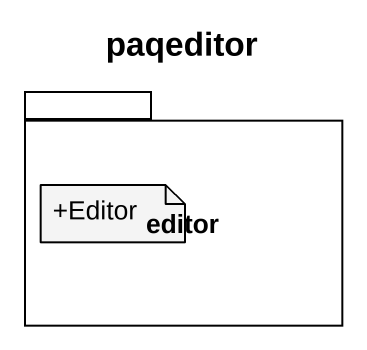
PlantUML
@startuml
title paqeditor
package editor {
}
note as N1
  +Editor
end note
@enduml
